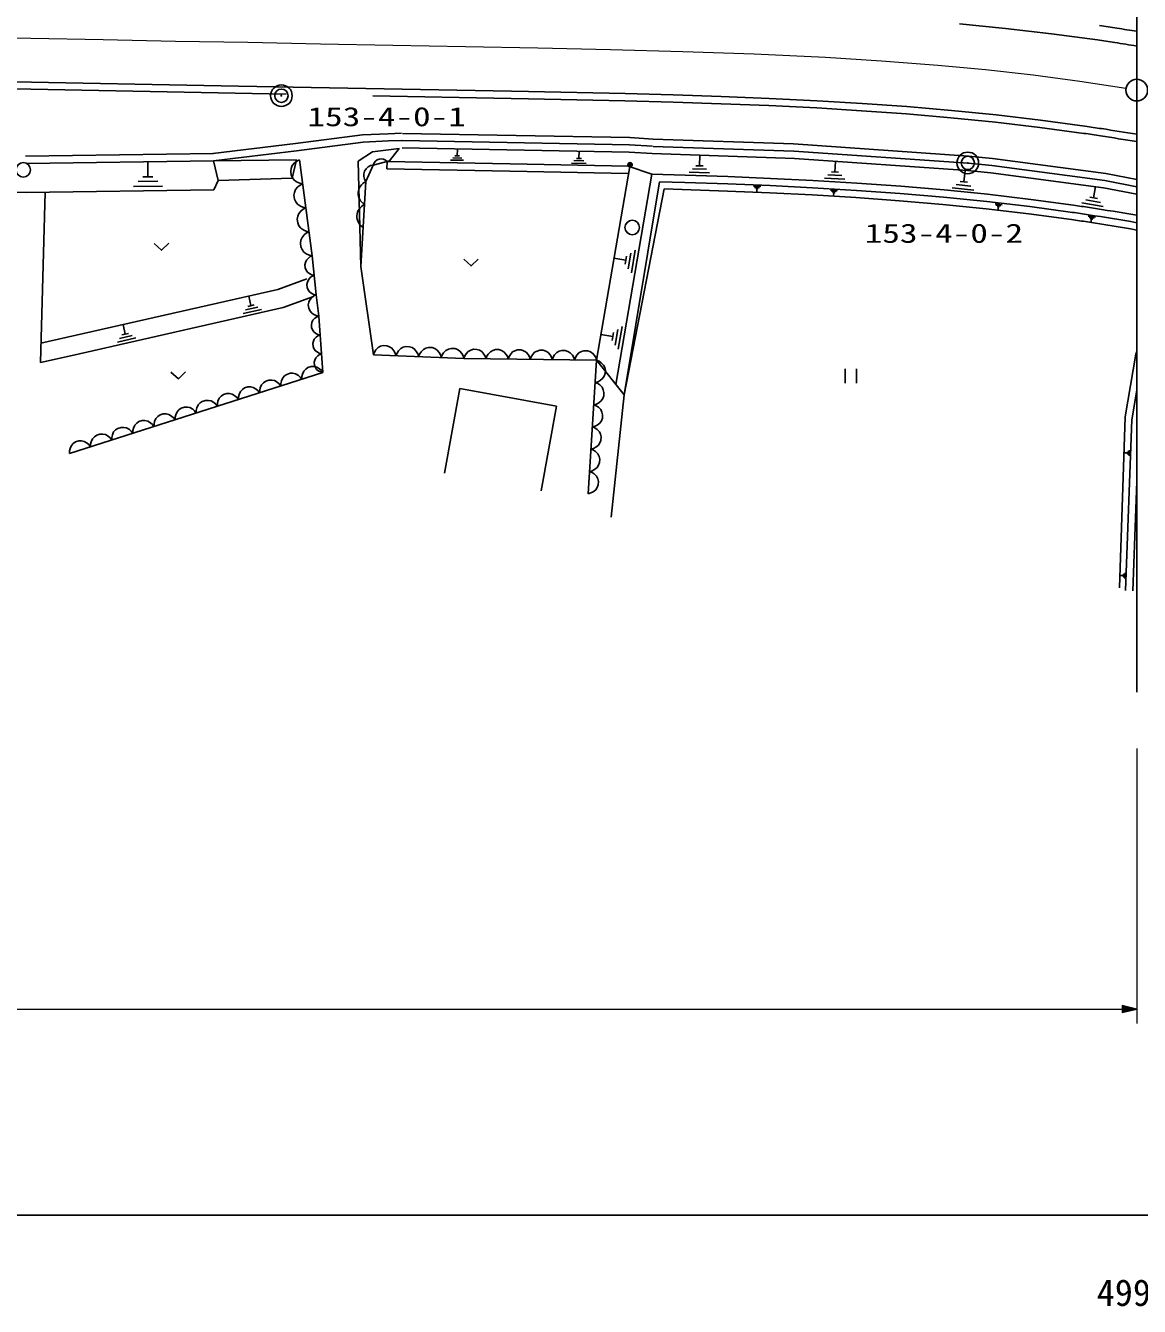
# Model space of a CAD drawing. Units: millimetres, scale not verified. Extents: x 40000 to 680000, y 20000 to 380000.
# Drawn here: x 491061 to 567818, y 198715 to 286957 of the extents above; entities that cross this region are included whole.
import ezdxf
from ezdxf.enums import TextEntityAlignment as Align

# ---------------------------------------------------------------- set-up
doc = ezdxf.new("R2010")
doc.units = ezdxf.units.MM
doc.header["$LTSCALE"] = 1000
doc.linetypes.add('CHAIN', pattern=[18.5, 12, -1.5, 3.5, -1.5])
for name, color, linetype, lineweight in [('M-BGD', 7, 'Continuous', 25), ('M-BMK', 2, 'CHAIN', 13), ('M-BMK-OTRS', 5, 'Continuous', 25), ('M-BMK-SRVR', 3, 'Continuous', 25), ('M-STR-HTXT', 7, 'Continuous', 13), ('M-TTL-BAND', 7, 'Continuous', 25)]:
    doc.layers.add(name, color=color, linetype=linetype, lineweight=lineweight)
doc.styles.add('ＭＳ ゴシック', font='')
doc.styles.get('ＭＳ ゴシック').set_extended_font_data('MS Gothic')

# ---------------------------------------------------------------- blocks, each defined once
blk = doc.blocks.new('BUHIN61')
at = {"color": 7, "linetype": 'Continuous', "lineweight": 25}
for centre, radius in [((0, 0), 150), ((0, 0), 131), ((0, 0), 112), ((0, 0), 93.8), ((0, 0), 75), ((0, 0), 56.2), ((-1, 0), 37.5), ((0, 0), 18.8)]:
    blk.add_circle(centre, radius, dxfattribs=at)
blk = doc.blocks.new('BUHIN86')
at = {"color": 7, "linetype": 'Continuous', "lineweight": 25}
for p, q in [((-594, -516), (-275, 737)), ((-114, 488), (-334, -378)), ((-81, -214), (31, 227)), ((-25, 6), (630, -160))]:
    blk.add_line(p, q, dxfattribs=at)
blk = doc.blocks.new('BUHIN107')
at = {"color": 7, "linetype": 'Continuous', "lineweight": 25}
for p, q in [((308, -918), (-968, 34)), ((-609, 100), (272, -558)), ((205, -193), (-244, 142)), ((-19, -26), (479, 641))]:
    blk.add_line(p, q, dxfattribs=at)
blk = doc.blocks.new('BUHIN112')
at = {"color": 7, "linetype": 'Continuous', "lineweight": 25}
for p, q in [((-154, 5), (86, -129)), ((57, -41), (-65, 27)), ((-4, -7), (97, 175)), ((107, -217), (-241, -24))]:
    blk.add_line(p, q, dxfattribs=at)
blk = doc.blocks.new('BUHIN170')
at = {"color": 7, "linetype": 'Continuous', "lineweight": 25}
blk.add_lwpolyline([(-383, -680), (-198, -717), (-20, -710), (205, -662), (371, -558), (512, -427), (631, -217), (670, -28), (672, 168), (598, 385), (509, 537), (383, 680)], dxfattribs=at)
blk = doc.blocks.new('BUHIN171')
at = {"color": 7, "linetype": 'Continuous', "lineweight": 25}
blk.add_lwpolyline([(786, -276), (790, -74), (750, 112), (657, 339), (517, 494), (353, 617), (110, 703), (-96, 709), (-302, 675), (-515, 556), (-660, 434), (-786, 276)], dxfattribs=at)
blk = doc.blocks.new('BUHIN172')
at = {"color": 7, "linetype": 'Continuous', "lineweight": 25}
blk.add_lwpolyline([(633, -247), (642, -83), (614, 70), (545, 258), (435, 388), (305, 493), (109, 570), (-58, 580), (-227, 558), (-404, 467), (-525, 372), (-633, 247)], dxfattribs=at)
blk = doc.blocks.new('BUHIN174')
at = {"color": 7, "linetype": 'Continuous', "lineweight": 25}
blk.add_lwpolyline([(600, -250), (612, -93), (589, 54), (527, 234), (425, 361), (303, 465), (117, 543), (-43, 556), (-205, 539), (-377, 456), (-494, 368), (-600, 250)], dxfattribs=at)
blk = doc.blocks.new('BUHIN175')
at = {"color": 7, "linetype": 'Continuous', "lineweight": 25}
blk.add_lwpolyline([(-123, -754), (59, -726), (221, -660), (411, -540), (529, -388), (614, -220), (653, 13), (625, 200), (562, 381), (420, 555), (287, 666), (123, 754)], dxfattribs=at)
blk = doc.blocks.new('BUHIN176')
at = {"color": 7, "linetype": 'Continuous', "lineweight": 25}
blk.add_lwpolyline([(-661, 391), (-701, 209), (-698, 34), (-655, -188), (-557, -353), (-430, -495), (-226, -616), (-41, -658), (151, -665), (366, -595), (518, -511), (661, -391)], dxfattribs=at)
blk = doc.blocks.new('BUHIN177')
at = {"color": 7, "linetype": 'Continuous', "lineweight": 25}
blk.add_lwpolyline([(-355, -675), (-173, -706), (1, -694), (219, -640), (378, -535), (512, -403), (622, -193), (654, -8), (652, 183), (572, 392), (482, 539), (355, 675)], dxfattribs=at)
blk = doc.blocks.new('BUHIN184')
at = {"color": 3, "linetype": 'Continuous', "lineweight": 25}
for radius in [746, 458, 22.5]:
    blk.add_circle((0, 0), radius, dxfattribs=at)
blk = doc.blocks.new('BUHIN185')
at = {"color": 3, "linetype": 'Continuous', "lineweight": 25}
blk.add_circle((0, 0), 746, dxfattribs=at)

msp = doc.modelspace()

# ---------------------------------------------------------------- linework, layer by layer
at = {"layer": 'M-BGD'}
for p, q in [((555431, 287085), (558598, 286767)), ((558598, 286767), (561764, 286396)), ((561764, 286396), (564927, 285967)), ((485733, 283179), (505730, 282794)), ((509006, 282231), (488223, 282631)), ((505730, 282794), (524539, 282432)), ((524539, 282432), (525726, 282409)), ((525726, 282409), (529054, 282343)), ((514982, 282116), (524530, 281932)), ((524530, 281932), (525716, 281909)), ((525716, 281909), (529044, 281843)), ((529044, 281843), (532365, 281769)), ((529054, 282343), (532377, 282269)), ((532365, 281769), (535680, 281681)), ((532377, 282269), (535694, 282181)), ((535680, 281681), (538988, 281574)), ((535694, 282181), (539006, 282074)), ((538988, 281574), (542289, 281443)), ((539006, 282074), (542311, 281943)), ((542311, 281943), (545610, 281780)), ((545610, 281780), (548707, 281595)), ((548707, 281595), (551796, 281373)), ((542289, 281443), (545583, 281281)), ((545583, 281281), (548674, 281096)), ((548674, 281096), (551757, 280875)), ((551757, 280875), (554832, 280613)), ((551796, 281373), (554878, 281110)), ((554832, 280613), (557896, 280305)), ((554878, 281110), (557950, 280802)), ((557950, 280802), (561013, 280443)), ((557896, 280305), (560951, 279947)), ((560951, 279947), (563992, 279535)), ((561013, 280443), (564064, 280029)), ((509672, 278832), (514288, 279429)), ((509734, 278336), (514331, 278931)), ((514288, 279429), (516058, 279509)), ((514331, 278931), (516077, 279010)), ((516058, 279509), (516977, 279545)), ((516077, 279010), (516996, 279045)), ((517023, 279032), (532675, 278744)), ((517032, 279532), (532696, 279244)), ((532696, 279244), (534301, 279141)), ((534301, 279141), (543971, 278811)), ((491063, 277965), (504007, 278140)), ((503953, 278136), (509672, 278832)), ((504013, 277640), (509734, 278336)), ((514966, 278258), (513981, 277627)), ((516810, 278493), (514966, 278258)), ((516142, 277640), (516810, 278493)), ((516810, 278493), (516793, 278502)), ((517014, 278532), (532655, 278244)), ((520963, 277976), (520648, 277983)), ((520805, 277980), (520816, 278447)), ((529193, 277804), (529205, 278324)), ((532655, 278244), (534237, 278143)), ((532675, 278744), (534269, 278642)), ((534237, 278143), (544041, 277803)), ((534298, 278633), (544006, 278307)), ((537504, 277295), (537527, 278022)), ((543971, 278811), (556051, 277973)), ((544006, 278307), (556008, 277475)), ((556051, 277973), (557697, 277806)), ((491117, 277466), (504013, 277640)), ((499488, 276537), (499474, 277577)), ((509721, 277698), (504013, 277640)), ((504013, 277640), (504324, 276284)), ((509721, 277698), (509421, 276450)), ((509931, 277707), (510820, 271106)), ((513981, 277627), (514168, 270356)), ((514505, 276214), (515020, 277349)), ((515020, 277349), (516142, 277640)), ((515989, 277596), (515966, 277096)), ((524434, 276933), (515966, 277096)), ((524443, 277433), (515989, 277596)), ((521246, 277677), (520351, 277697)), ((520494, 277845), (521113, 277831)), ((524443, 277433), (525629, 277410)), ((525629, 277410), (529115, 277340)), ((529683, 277468), (528688, 277490)), ((528847, 277654), (529534, 277639)), ((529368, 277800), (529018, 277808)), ((529115, 277340), (532586, 277262)), ((530411, 263903), (532692, 277260)), ((532586, 277262), (534223, 276719)), ((537018, 277089), (537980, 277059)), ((537749, 277287), (537259, 277302)), ((544041, 277803), (555966, 276977)), ((546838, 276866), (546878, 277593)), ((556008, 277475), (557639, 277309)), ((557639, 277309), (565429, 276284)), ((557697, 277806), (565510, 276778)), ((498807, 276213), (500182, 276231)), ((499838, 276542), (499138, 276532)), ((504324, 276284), (504040, 275640)), ((509421, 276450), (504324, 276284)), ((514168, 270356), (514505, 276214)), ((524434, 276933), (525619, 276910)), ((525619, 276910), (529105, 276840)), ((529105, 276840), (532574, 276762)), ((531738, 262236), (534223, 276719)), ((532311, 261515), (534744, 276204)), ((536519, 276654), (534223, 276719)), ((536503, 276154), (534744, 276204)), ((536519, 276654), (539462, 276554)), ((538186, 276818), (536794, 276862)), ((539462, 276554), (542393, 276433)), ((542393, 276433), (545311, 276289)), ((545311, 276289), (548347, 276107)), ((547509, 276373), (546118, 276450)), ((546347, 276672), (547308, 276619)), ((547083, 276852), (546593, 276879)), ((555980, 276161), (555458, 276217)), ((555719, 276189), (555803, 276965)), ((555966, 276977), (557581, 276812)), ((557581, 276812), (565349, 275790)), ((565429, 276284), (567635, 275856)), ((565510, 276778), (567635, 276365)), ((491097, 275466), (486216, 275588)), ((491097, 275466), (504040, 275640)), ((492399, 275483), (492077, 263747)), ((500491, 275900), (498502, 275874)), ((532311, 261515), (535063, 275703)), ((539425, 275555), (535063, 275703)), ((536503, 276154), (539444, 276054)), ((539425, 275555), (542348, 275434)), ((539444, 276054), (542371, 275934)), ((541223, 275901), (541720, 275878)), ((541639, 275798), (541295, 275814)), ((541377, 275731), (541551, 275723)), ((541464, 275727), (541452, 275467)), ((542348, 275434), (545257, 275290)), ((542371, 275934), (545284, 275789)), ((545284, 275789), (548314, 275608)), ((546520, 275631), (547017, 275601)), ((546934, 275522), (546591, 275543)), ((546671, 275459), (546846, 275449)), ((546759, 275454), (546743, 275194)), ((548314, 275608), (551328, 275392)), ((548347, 276107), (551367, 275890)), ((551328, 275392), (554324, 275136)), ((551367, 275890), (554370, 275634)), ((554370, 275634), (557357, 275334)), ((556408, 275624), (554924, 275785)), ((555182, 276010), (556207, 275898)), ((557357, 275334), (560325, 274986)), ((564665, 275098), (564799, 275867)), ((565349, 275790), (567635, 275346)), ((545257, 275290), (548281, 275109)), ((548281, 275109), (551289, 274893)), ((551289, 274893), (554278, 274638)), ((554278, 274638), (557249, 274340)), ((554324, 275136), (557303, 274837)), ((557303, 274837), (560263, 274490)), ((557870, 274675), (558364, 274615)), ((558277, 274542), (557935, 274583)), ((558010, 274494), (558184, 274473)), ((558097, 274484), (558066, 274226)), ((560263, 274490), (563202, 274092)), ((560325, 274986), (563274, 274586)), ((565315, 274489), (563845, 274747)), ((564118, 274954), (565133, 274776)), ((564923, 275053), (564406, 275144)), ((557249, 274340), (560200, 273994)), ((560200, 273994), (563130, 273597)), ((564297, 273828), (564789, 273753)), ((564700, 273682), (564360, 273733)), ((564432, 273643), (564605, 273617)), ((564519, 273630), (564480, 273373)), ((510820, 271106), (511090, 268404)), ((514168, 270356), (515028, 264282)), ((508449, 268779), (510440, 269513)), ((492113, 265079), (508449, 268779)), ((508820, 267529), (510890, 268293)), ((511090, 268404), (511258, 266938)), ((494272, 264235), (508820, 267529)), ((511258, 266938), (511555, 263051)), ((492077, 263747), (494272, 264235)), ((521266, 264022), (515027, 264284)), ((530411, 263903), (521266, 264022)), ((529836, 254709), (530411, 263903)), ((532311, 261515), (530411, 263903)), ((567574, 264331), (566848, 260005)), ((567635, 264515), (567574, 264331)), ((511555, 263051), (494083, 257468)), ((547545, 263316), (547547, 262316)), ((548314, 262317), (548313, 263317)), ((520993, 261947), (519930, 256112)), ((527652, 260733), (520993, 261947)), ((531423, 253092), (532311, 261515)), ((567635, 261845), (567291, 259798)), ((526589, 254899), (527652, 260733)), ((566457, 248228), (566848, 260005)), ((567291, 259798), (566857, 248030)), ((567635, 255547), (567357, 248012))]:
    msp.add_line(p, q, dxfattribs=at)
for points in [[(499929, 271948), (500435, 271482), (500929, 271960)], [(521257, 270867), (521759, 270396), (522257, 270871)], [(511090, 268404), (510928, 268330), (510795, 268225), (510650, 268064), (510581, 267893), (510545, 267714), (510571, 267487), (510646, 267321), (510752, 267170), (510930, 267045), (511082, 266977), (511258, 266938)], [(501079, 263086), (501590, 262625), (502079, 263110)]]:
    msp.add_lwpolyline(points, dxfattribs=at)
for centre in [(490898, 277017), (532866, 273046)]:
    msp.add_circle(centre, 498, dxfattribs=at)
for centre, radius, start, end in [((541495, 124659), 164001, 81.31, 81.73502), ((541495, 124659), 163001, 81.31, 81.73502), ((541495, 124659), 164001, 80.82867, 81.31), ((541495, 124659), 163001, 80.77191, 81.31), ((541495, 124659), 157001, 81.31, 81.73502), ((541495, 124659), 157001, 80.41598, 81.31), ((541495, 124659), 156501, 81.31, 81.73502), ((541495, 124659), 156501, 80.38507, 81.31), ((515065, 276644), 706, 93.64539, 217.50041), ((515570, 277214), 566, 42.34888, 166.20389), ((514882, 275396), 900, 114.78381, 238.63884), ((514791, 273810), 900, 114.78381, 238.63884), ((541495, 124659), 151501, 81.31, 81.73502), ((541495, 124659), 150501, 81.31, 81.73502), ((541495, 124659), 151001, 81.31, 81.73502), ((541495, 124659), 151001, 80.03127, 81.31), ((541495, 124659), 151501, 80.06451, 81.31), ((541495, 124659), 150501, 79.99782, 81.31)]:
    msp.add_arc(centre, radius, start, end, dxfattribs=at)
at = {"layer": 'M-BMK'}
msp.add_lwpolyline([(566894, 282627), (563704, 283112), (560502, 283538), (557213, 283908), (553916, 284218), (550056, 284515), (546182, 284753), (541266, 284986), (536350, 285159), (531362, 285291), (526363, 285398), (521373, 285490), (516374, 285586), (511386, 285684), (506387, 285782), (501400, 285873), (496402, 285969), (491416, 286067), (486420, 286166), (481434, 286263), (476436, 286358), (472419, 286434), (468391, 286509)], dxfattribs=at)
at = {"layer": 'M-BMK-OTRS'}
for p, q in [((567635, 282510), (567635, 325949)), ((567635, 241037), (567635, 282510))]:
    msp.add_line(p, q, dxfattribs=at)
at = {"layer": 'M-STR-HTXT'}
for p, q in [((567635, 237155), (567635, 218204)), ((71207, 219204), (567635, 219204))]:
    msp.add_line(p, q, dxfattribs=at)
for points in [[(567635, 219204), (566635, 219454), (566635, 218954)], [(567430, 219204), (566697, 219029), (566697, 219379)], [(567330, 219204), (566735, 219066), (566735, 219341)], [(567227, 219204), (566772, 219104), (566772, 219304)], [(567127, 219204), (566810, 219141), (566810, 219266)]]:
    msp.add_lwpolyline(points, close=True, dxfattribs=at)
for points in [[(567532, 219204), (566660, 218991), (566660, 219416), (567530, 219204)], [(566847, 219204), (567025, 219204), (566847, 219179), (566847, 219229), (567025, 219204)]]:
    msp.add_lwpolyline(points, dxfattribs=at)
at = {"layer": 'M-TTL-BAND'}
msp.add_line((40000, 205000), (579000, 205000), dxfattribs=at)

# ---------------------------------------------------------------- block references
at = {"layer": 'M-BGD', "rotation": 117}
for name, p in [('BUHIN171', (510042, 276882)), ('BUHIN61', (532715, 277369)), ('BUHIN171', (510264, 275232)), ('BUHIN171', (510487, 273581)), ('BUHIN171', (510709, 271931)), ('BUHIN172', (510888, 270430)), ('BUHIN107', (532398, 270793)), ('BUHIN172', (511023, 269079)), ('BUHIN86', (506587, 267691)), ('BUHIN86', (497917, 265730)), ('BUHIN174', (511307, 266290)), ('BUHIN174', (511406, 264994)), ('BUHIN107', (531497, 265534)), ('BUHIN170', (515806, 264251)), ('BUHIN170', (517366, 264185)), ('BUHIN170', (518926, 264120)), ('BUHIN170', (520486, 264054)), ('BUHIN177', (522028, 264012)), ('BUHIN177', (523552, 263992)), ('BUHIN177', (525076, 263972)), ('BUHIN177', (526601, 263952)), ('BUHIN177', (528125, 263933)), ('BUHIN177', (529649, 263913)), ('BUHIN174', (511505, 263699)), ('BUHIN176', (530363, 263137)), ('BUHIN175', (509371, 262353)), ('BUHIN175', (510827, 262818)), ('BUHIN175', (506459, 261423)), ('BUHIN175', (507915, 261888)), ('BUHIN176', (530268, 261605)), ('BUHIN175', (503547, 260492)), ('BUHIN175', (505003, 260957)), ('BUHIN175', (500635, 259562)), ('BUHIN175', (502091, 260027)), ('BUHIN176', (530172, 260072)), ('BUHIN175', (497723, 258631)), ('BUHIN175', (499179, 259097)), ('BUHIN176', (530076, 258540)), ('BUHIN175', (494811, 257701)), ('BUHIN175', (496267, 258166)), ('BUHIN176', (529980, 257008)), ('BUHIN112', (566986, 257518)), ('BUHIN176', (529884, 255475)), ('BUHIN112', (566690, 249066))]:
    msp.add_blockref(name, p, dxfattribs=at)
at = {"layer": 'M-BMK-SRVR', "rotation": 117}
for name, p in [('BUHIN185', (567635, 282510)), ('BUHIN184', (508688, 282129)), ('BUHIN184', (555992, 277495))]:
    msp.add_blockref(name, p, dxfattribs=at)

# ---------------------------------------------------------------- texts
at = {"layer": 'M-BMK-SRVR', "style": 'ＭＳ ゴシック', "width": 1.35}
for s, p in [('153-4-0-1', (510488, 279629)), ('153-4-0-2', (548892, 271595))]:
    msp.add_text(s, height=1320, dxfattribs=at).set_placement(p, align=Align.BOTTOM_LEFT)
at = {"layer": 'M-TTL-BAND', "style": 'ＭＳ ゴシック'}
msp.add_text('499.0', height=1833, dxfattribs=at).set_placement((564875, 198195), align=Align.BOTTOM_LEFT)

doc.saveas('drawing.dxf')
